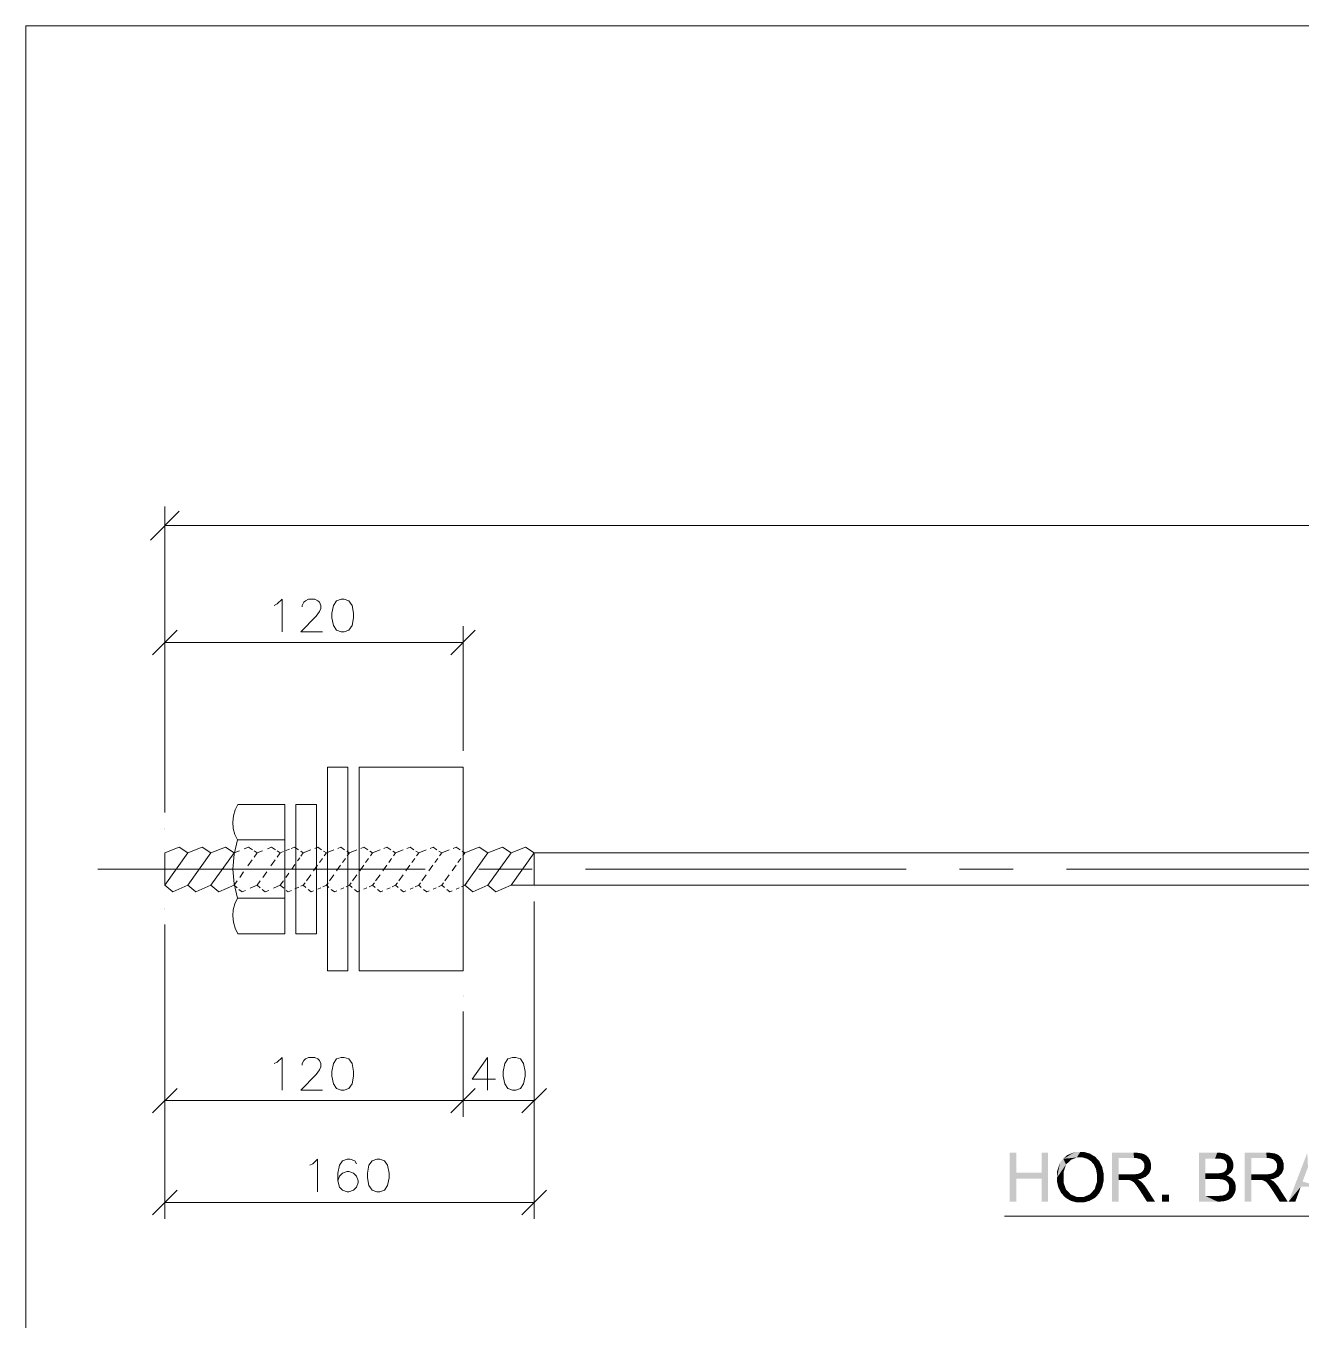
# Model space of a CAD drawing. Header units: millimetres. Extents: x 2 to 579, y 1 to 405.
# Drawn here: x 172.9 to 232.6, y 142.7 to 203.3 of the extents above; entities that cross this region are included whole.
import ezdxf

# ---------------------------------------------------------------- set-up
doc = ezdxf.new("R2010")
doc.units = ezdxf.units.MM
doc.linetypes.add('XKITLINE00', pattern=[0])
doc.layers.add('GraphicObject', color=6, linetype='Continuous', lineweight=0)
doc.layers.add('LinkedObject', color=7, linetype='Continuous', lineweight=0)

# ---------------------------------------------------------------- blocks, each defined once
blk = doc.blocks.new('*A3')
at = {"layer": 'GraphicObject', "color": 3, "linetype": 'XKITLINE00', "lineweight": 0}
for p, q in [((307.481, 203.281), (172.922, 203.281)), ((172.922, 203.281), (172.922, 64.329))]:
    blk.add_line(p, q, dxfattribs=at)
blk = doc.blocks.new('*A4')
at = {"layer": 'LinkedObject'}
for points in [[(219.264, 149.602), (218.962, 148.255), (218.962, 150.542)], [(219.264, 149.602), (218.962, 150.542), (219.264, 150.542)], [(220.755, 150.542), (220.454, 149.602), (220.454, 150.542)], [(220.454, 149.332), (220.454, 149.602), (220.755, 150.542)], [(220.454, 149.332), (220.755, 150.542), (220.755, 148.255)], [(221.47, 150.259), (221.165, 149.368), (221.318, 150.098)], [(221.592, 149.989), (221.165, 149.368), (221.47, 150.259)], [(222.018, 150.581), (221.47, 150.259), (221.623, 150.42)], [(222.26, 150.581), (221.47, 150.259), (222.018, 150.581)], [(222.1, 150.32), (221.47, 150.259), (222.26, 150.581)], [(221.824, 150.21), (221.47, 150.259), (222.1, 150.32)], [(221.47, 150.259), (221.824, 150.21), (221.708, 150.099)], [(221.592, 149.989), (221.47, 150.259), (221.708, 150.099)], [(222.1, 150.32), (222.26, 150.581), (222.261, 150.32)], [(222.26, 150.581), (222.374, 150.32), (222.261, 150.32)], [(222.703, 150.505), (222.26, 150.581), (222.418, 150.581)], [(222.83, 150.429), (222.26, 150.581), (222.703, 150.505)], [(222.578, 150.263), (222.26, 150.581), (222.83, 150.429)], [(222.374, 150.32), (222.26, 150.581), (222.578, 150.263)], [(222.578, 150.263), (222.83, 150.429), (222.669, 150.205)], [(222.83, 150.429), (222.76, 150.148), (222.669, 150.205)], [(222.76, 150.148), (222.83, 150.429), (222.898, 149.987)], [(223.151, 150.143), (222.83, 150.429), (222.957, 150.354)], [(223.218, 150.008), (222.83, 150.429), (223.151, 150.143)], [(222.898, 149.987), (222.83, 150.429), (223.218, 150.008)], [(224.049, 149.533), (223.747, 148.255), (223.747, 150.542)], [(223.747, 150.542), (224.049, 150.29), (224.049, 149.533)], [(224.771, 150.29), (223.747, 150.542), (224.759, 150.542)], [(224.049, 150.29), (223.747, 150.542), (224.771, 150.29)], [(224.759, 150.542), (224.898, 150.29), (224.771, 150.29)], [(225.143, 150.511), (224.759, 150.542), (224.911, 150.542)], [(225.223, 150.48), (224.759, 150.542), (225.143, 150.511)], [(225.084, 150.238), (224.759, 150.542), (225.223, 150.48)], [(224.898, 150.29), (224.759, 150.542), (225.084, 150.238)], [(225.223, 150.48), (225.143, 150.186), (225.084, 150.238)], [(225.302, 150.449), (225.143, 150.186), (225.223, 150.48)], [(225.143, 150.186), (225.302, 150.449), (225.202, 150.133)], [(225.202, 150.133), (225.302, 150.449), (225.477, 150.263)], [(225.477, 150.263), (225.261, 150), (225.202, 150.133)], [(225.524, 150.185), (225.261, 150), (225.477, 150.263)], [(225.477, 150.263), (225.302, 150.449), (225.429, 150.341)], [(227.808, 150.542), (228.11, 149.311), (227.808, 148.255)], [(228.11, 149.581), (228.11, 149.311), (227.808, 150.542)], [(227.808, 150.542), (228.11, 150.272), (228.11, 149.581)], [(228.568, 150.272), (227.808, 150.542), (228.667, 150.542)], [(228.11, 150.272), (227.808, 150.542), (228.568, 150.272)], [(228.568, 150.272), (228.667, 150.542), (228.692, 150.272)], [(228.667, 150.542), (228.866, 150.256), (228.692, 150.272)], [(228.798, 150.542), (228.866, 150.256), (228.667, 150.542)], [(229.008, 150.507), (228.866, 150.256), (228.798, 150.542)], [(228.866, 150.256), (229.008, 150.507), (228.917, 150.24)], [(228.917, 150.24), (229.008, 150.507), (228.968, 150.224)], [(228.968, 150.224), (229.008, 150.507), (229.087, 150.472)], [(229.087, 150.472), (229.046, 150.165), (228.968, 150.224)], [(229.167, 150.438), (229.046, 150.165), (229.087, 150.472)], [(229.291, 150.331), (229.046, 150.165), (229.167, 150.438)], [(229.336, 150.259), (229.046, 150.165), (229.291, 150.331)], [(229.046, 150.165), (229.336, 150.259), (229.073, 150.121)], [(229.336, 150.259), (229.101, 150.078), (229.073, 150.121)], [(229.101, 150.078), (229.336, 150.259), (229.128, 149.978)], [(229.128, 149.978), (229.336, 150.259), (229.425, 149.957)], [(229.425, 150.035), (229.336, 150.259), (229.38, 150.186)], [(229.425, 149.957), (229.336, 150.259), (229.425, 150.035)], [(230.258, 149.533), (229.956, 148.255), (229.956, 150.542)], [(229.956, 150.542), (230.258, 150.29), (230.258, 149.533)], [(230.98, 150.29), (229.956, 150.542), (230.968, 150.542)], [(230.258, 150.29), (229.956, 150.542), (230.98, 150.29)], [(230.968, 150.542), (231.107, 150.29), (230.98, 150.29)], [(231.353, 150.511), (230.968, 150.542), (231.12, 150.542)], [(231.432, 150.48), (230.968, 150.542), (231.353, 150.511)], [(231.293, 150.238), (230.968, 150.542), (231.432, 150.48)], [(231.107, 150.29), (230.968, 150.542), (231.293, 150.238)], [(231.432, 150.48), (231.352, 150.186), (231.293, 150.238)], [(231.511, 150.449), (231.352, 150.186), (231.432, 150.48)], [(231.352, 150.186), (231.511, 150.449), (231.411, 150.133)], [(231.411, 150.133), (231.511, 150.449), (231.686, 150.263)], [(231.686, 150.263), (231.47, 150), (231.411, 150.133)], [(231.733, 150.185), (231.47, 150), (231.686, 150.263)], [(231.686, 150.263), (231.511, 150.449), (231.638, 150.341)], [(232.884, 150.542), (232.914, 149.864), (232.006, 148.255)], [(221.318, 150.098), (221.165, 149.368), (221.165, 149.652)], [(221.476, 149.621), (221.165, 149.368), (221.592, 149.989)], [(221.165, 149.368), (221.476, 149.621), (221.476, 149.363)], [(222.898, 149.987), (223.218, 150.008), (222.946, 149.883)], [(223.218, 150.008), (222.993, 149.779), (222.946, 149.883)], [(222.993, 149.779), (223.218, 150.008), (223.04, 149.535)], [(223.04, 149.535), (223.218, 150.008), (223.351, 149.566)], [(223.351, 149.566), (223.218, 150.008), (223.284, 149.873)], [(225.414, 149.508), (225.081, 149.598), (225.169, 149.666)], [(225.2, 149.713), (225.414, 149.508), (225.169, 149.666)], [(225.23, 149.761), (225.414, 149.508), (225.2, 149.713)], [(225.23, 149.761), (225.572, 149.918), (225.414, 149.508)], [(225.261, 149.863), (225.572, 149.918), (225.23, 149.761)], [(225.572, 150.012), (225.261, 150), (225.524, 150.185)], [(225.572, 149.918), (225.261, 150), (225.572, 150.012)], [(225.261, 150), (225.572, 149.918), (225.261, 149.919)], [(225.572, 149.918), (225.261, 149.863), (225.261, 149.919)], [(225.414, 149.508), (225.572, 149.918), (225.493, 149.591)], [(225.493, 149.591), (225.572, 149.918), (225.572, 149.796)], [(228.953, 149.625), (229.186, 149.511), (228.895, 149.608)], [(229.04, 149.682), (229.186, 149.511), (228.953, 149.625)], [(229.346, 149.681), (229.04, 149.682), (229.099, 149.761)], [(229.306, 149.616), (229.04, 149.682), (229.346, 149.681)], [(229.186, 149.511), (229.04, 149.682), (229.306, 149.616)], [(229.099, 149.761), (229.425, 149.957), (229.346, 149.681)], [(229.128, 149.861), (229.425, 149.957), (229.099, 149.761)], [(229.425, 149.957), (229.128, 149.921), (229.128, 149.978)], [(229.128, 149.921), (229.425, 149.957), (229.128, 149.861)], [(229.346, 149.681), (229.425, 149.957), (229.386, 149.745)], [(229.386, 149.745), (229.425, 149.957), (229.425, 149.883)], [(231.624, 149.508), (231.29, 149.598), (231.379, 149.666)], [(231.409, 149.713), (231.624, 149.508), (231.379, 149.666)], [(231.439, 149.761), (231.624, 149.508), (231.409, 149.713)], [(231.439, 149.761), (231.781, 149.918), (231.624, 149.508)], [(231.47, 149.863), (231.781, 149.918), (231.439, 149.761)], [(231.781, 150.012), (231.47, 150), (231.733, 150.185)], [(231.781, 149.918), (231.47, 150), (231.781, 150.012)], [(231.47, 150), (231.781, 149.918), (231.47, 149.919)], [(231.781, 149.918), (231.47, 149.863), (231.47, 149.919)], [(231.624, 149.508), (231.781, 149.918), (231.702, 149.591)], [(231.702, 149.591), (231.781, 149.918), (231.781, 149.796)], [(232.006, 148.255), (232.914, 149.864), (232.662, 149.195)], [(219.264, 149.332), (218.962, 148.255), (219.264, 149.602)], [(218.962, 148.255), (219.264, 149.332), (219.264, 148.255)], [(219.264, 149.602), (220.454, 149.332), (219.264, 149.332)], [(220.454, 149.602), (220.454, 149.332), (219.264, 149.602)], [(220.454, 149.332), (220.755, 148.255), (220.454, 148.255)], [(221.165, 149.368), (221.476, 149.156), (221.165, 149.217)], [(221.476, 149.156), (221.165, 149.368), (221.476, 149.363)], [(221.165, 149.217), (221.476, 149.156), (221.23, 148.932)], [(221.23, 148.932), (221.476, 149.156), (221.296, 148.797)], [(221.296, 148.797), (221.476, 149.156), (221.587, 148.831)], [(222.93, 148.834), (223.351, 149.394), (223.211, 148.772)], [(223.04, 149.175), (223.351, 149.394), (222.93, 148.834)], [(223.04, 149.396), (223.351, 149.566), (223.351, 149.394)], [(223.04, 149.535), (223.351, 149.566), (223.04, 149.396)], [(223.351, 149.394), (223.04, 149.175), (223.04, 149.396)], [(223.211, 148.772), (223.351, 149.394), (223.281, 148.91)], [(223.281, 148.91), (223.351, 149.394), (223.351, 149.221)], [(224.049, 149.533), (224.049, 149.27), (223.747, 148.255)], [(223.747, 148.255), (224.049, 149.27), (224.049, 148.255)], [(224.399, 149.27), (224.049, 149.533), (224.698, 149.533)], [(224.049, 149.27), (224.049, 149.533), (224.399, 149.27)], [(224.399, 149.27), (224.698, 149.533), (224.457, 149.27)], [(224.457, 149.27), (224.698, 149.533), (224.542, 149.265)], [(224.542, 149.265), (224.698, 149.533), (224.567, 149.259)], [(224.567, 149.259), (224.698, 149.533), (224.602, 149.251)], [(224.602, 149.251), (224.698, 149.533), (224.671, 149.22)], [(224.671, 149.22), (224.698, 149.533), (224.802, 149.533)], [(224.671, 149.22), (224.802, 149.533), (224.705, 149.199)], [(224.802, 149.533), (224.929, 149.295), (224.705, 149.199)], [(224.705, 149.199), (224.929, 149.295), (224.739, 149.177)], [(224.929, 149.295), (224.816, 149.1), (224.739, 149.177)], [(224.964, 149.555), (224.929, 149.295), (224.802, 149.533)], [(224.989, 149.267), (224.816, 149.1), (224.929, 149.295)], [(224.816, 149.1), (224.989, 149.267), (224.858, 149.046)], [(224.858, 149.046), (224.989, 149.267), (224.901, 148.991)], [(224.901, 148.991), (224.989, 149.267), (225.111, 149.182)], [(225.111, 149.182), (225.01, 148.834), (224.901, 148.991)], [(224.929, 149.295), (224.964, 149.555), (225.093, 149.318)], [(225.022, 149.576), (225.414, 149.508), (224.964, 149.555)], [(225.336, 149.424), (224.964, 149.555), (225.414, 149.508)], [(225.093, 149.318), (224.964, 149.555), (225.336, 149.424)], [(225.111, 149.182), (224.989, 149.267), (225.08, 149.21)], [(225.177, 149.121), (225.01, 148.834), (225.111, 149.182)], [(225.302, 148.969), (225.01, 148.834), (225.177, 149.121)], [(225.081, 149.598), (225.414, 149.508), (225.022, 149.576)], [(227.808, 148.255), (228.11, 149.311), (228.11, 148.525)], [(228.64, 149.311), (228.11, 149.581), (228.606, 149.581)], [(228.11, 149.311), (228.11, 149.581), (228.64, 149.311)], [(228.75, 149.311), (228.606, 149.581), (228.707, 149.581)], [(228.64, 149.311), (228.606, 149.581), (228.75, 149.311)], [(228.851, 149.594), (229.106, 149.471), (228.707, 149.581)], [(228.707, 149.581), (229.106, 149.471), (228.75, 149.311)], [(228.75, 149.311), (229.106, 149.471), (228.917, 149.292)], [(228.895, 149.608), (229.186, 149.511), (228.851, 149.594)], [(229.106, 149.471), (228.851, 149.594), (229.186, 149.511)], [(229.106, 149.471), (228.976, 149.273), (228.917, 149.292)], [(228.976, 149.273), (229.106, 149.471), (229.034, 149.254)], [(229.034, 149.254), (229.106, 149.471), (229.125, 149.188)], [(229.368, 149.337), (229.106, 149.471), (229.209, 149.441)], [(229.125, 149.188), (229.106, 149.471), (229.368, 149.337)], [(229.125, 149.188), (229.368, 149.337), (229.158, 149.14)], [(229.158, 149.14), (229.368, 149.337), (229.191, 149.093)], [(229.191, 149.093), (229.368, 149.337), (229.424, 149.264)], [(229.424, 149.264), (229.224, 148.982), (229.191, 149.093)], [(229.479, 149.191), (229.224, 148.982), (229.424, 149.264)], [(229.535, 149.018), (229.224, 148.982), (229.479, 149.191)], [(229.535, 148.918), (229.224, 148.982), (229.535, 149.018)], [(230.258, 149.533), (230.258, 149.27), (229.956, 148.255)], [(229.956, 148.255), (230.258, 149.27), (230.258, 148.255)], [(230.608, 149.27), (230.258, 149.533), (230.907, 149.533)], [(230.258, 149.27), (230.258, 149.533), (230.608, 149.27)], [(230.608, 149.27), (230.907, 149.533), (230.667, 149.27)], [(230.667, 149.27), (230.907, 149.533), (230.751, 149.265)], [(230.751, 149.265), (230.907, 149.533), (230.776, 149.259)], [(230.776, 149.259), (230.907, 149.533), (230.811, 149.251)], [(230.811, 149.251), (230.907, 149.533), (230.88, 149.22)], [(230.88, 149.22), (230.907, 149.533), (231.011, 149.533)], [(230.88, 149.22), (231.011, 149.533), (230.914, 149.199)], [(231.011, 149.533), (231.138, 149.295), (230.914, 149.199)], [(230.914, 149.199), (231.138, 149.295), (230.948, 149.177)], [(231.138, 149.295), (231.025, 149.1), (230.948, 149.177)], [(231.173, 149.555), (231.138, 149.295), (231.011, 149.533)], [(231.198, 149.267), (231.025, 149.1), (231.138, 149.295)], [(231.025, 149.1), (231.198, 149.267), (231.068, 149.046)], [(231.068, 149.046), (231.198, 149.267), (231.11, 148.991)], [(231.11, 148.991), (231.198, 149.267), (231.32, 149.182)], [(231.32, 149.182), (231.219, 148.834), (231.11, 148.991)], [(231.138, 149.295), (231.173, 149.555), (231.302, 149.318)], [(231.231, 149.576), (231.624, 149.508), (231.173, 149.555)], [(231.545, 149.424), (231.173, 149.555), (231.624, 149.508)], [(231.302, 149.318), (231.173, 149.555), (231.545, 149.424)], [(231.32, 149.182), (231.198, 149.267), (231.289, 149.21)], [(231.386, 149.121), (231.219, 148.834), (231.32, 149.182)], [(231.511, 148.969), (231.219, 148.834), (231.386, 149.121)], [(231.29, 149.598), (231.624, 149.508), (231.231, 149.576)], [(232.576, 148.948), (232.006, 148.255), (232.662, 149.195)], [(232.662, 149.195), (233.533, 148.948), (232.576, 148.948)], [(221.587, 148.831), (221.554, 148.45), (221.296, 148.797)], [(221.296, 148.797), (221.554, 148.45), (221.361, 148.663)], [(221.698, 148.712), (221.554, 148.45), (221.587, 148.831)], [(221.554, 148.45), (221.698, 148.712), (221.681, 148.372)], [(221.681, 148.372), (221.698, 148.712), (221.81, 148.593)], [(221.81, 148.593), (222.258, 148.216), (221.681, 148.372)], [(222.089, 148.474), (222.258, 148.216), (221.81, 148.593)], [(222.258, 148.216), (222.089, 148.474), (222.256, 148.474)], [(222.427, 148.474), (222.258, 148.216), (222.256, 148.474)], [(222.258, 148.216), (222.427, 148.474), (222.407, 148.216)], [(222.407, 148.216), (222.427, 148.474), (222.684, 148.286)], [(222.813, 148.357), (222.427, 148.474), (222.709, 148.594)], [(222.684, 148.286), (222.427, 148.474), (222.813, 148.357)], [(222.819, 148.714), (222.942, 148.428), (222.709, 148.594)], [(222.709, 148.594), (222.942, 148.428), (222.813, 148.357)], [(223.211, 148.772), (222.819, 148.714), (222.93, 148.834)], [(223.141, 148.635), (222.819, 148.714), (223.211, 148.772)], [(222.942, 148.428), (222.819, 148.714), (223.141, 148.635)], [(225.01, 148.834), (225.302, 148.969), (225.077, 148.731)], [(225.077, 148.731), (225.302, 148.969), (225.361, 148.877)], [(225.077, 148.731), (225.361, 148.877), (225.379, 148.255)], [(225.379, 148.255), (225.361, 148.877), (225.756, 148.255)], [(226.411, 148.575), (226.091, 148.255), (226.091, 148.575)], [(226.411, 148.255), (226.091, 148.255), (226.411, 148.575)], [(228.11, 148.525), (228.68, 148.255), (227.808, 148.255)], [(228.681, 148.525), (228.68, 148.255), (228.11, 148.525)], [(228.681, 148.525), (228.789, 148.255), (228.68, 148.255)], [(228.755, 148.525), (228.789, 148.255), (228.681, 148.525)], [(228.858, 148.53), (228.974, 148.274), (228.755, 148.525)], [(228.755, 148.525), (228.974, 148.274), (228.789, 148.255)], [(228.888, 148.536), (228.974, 148.274), (228.858, 148.53)], [(229.049, 148.293), (228.888, 148.536), (228.94, 148.545)], [(228.974, 148.274), (228.888, 148.536), (229.049, 148.293)], [(229.028, 148.576), (229.299, 148.406), (228.94, 148.545)], [(228.94, 148.545), (229.299, 148.406), (229.049, 148.293)], [(229.063, 148.598), (229.299, 148.406), (229.028, 148.576)], [(229.049, 148.293), (229.299, 148.406), (229.124, 148.312)], [(229.299, 148.406), (229.063, 148.598), (229.098, 148.62)], [(229.156, 148.683), (229.467, 148.619), (229.098, 148.62)], [(229.098, 148.62), (229.467, 148.619), (229.299, 148.406)], [(229.124, 148.312), (229.299, 148.406), (229.25, 148.369)], [(229.179, 148.725), (229.467, 148.619), (229.156, 148.683)], [(229.467, 148.619), (229.179, 148.725), (229.201, 148.767)], [(229.201, 148.767), (229.535, 148.918), (229.467, 148.619)], [(229.224, 148.863), (229.535, 148.918), (229.201, 148.767)], [(229.224, 148.982), (229.535, 148.918), (229.224, 148.918)], [(229.535, 148.918), (229.224, 148.863), (229.224, 148.918)], [(229.299, 148.406), (229.467, 148.619), (229.349, 148.444)], [(229.349, 148.444), (229.467, 148.619), (229.433, 148.55)], [(229.467, 148.619), (229.535, 148.918), (229.501, 148.688)], [(229.501, 148.688), (229.535, 148.918), (229.535, 148.837)], [(231.219, 148.834), (231.511, 148.969), (231.286, 148.731)], [(231.286, 148.731), (231.511, 148.969), (231.57, 148.877)], [(231.286, 148.731), (231.57, 148.877), (231.588, 148.255)], [(231.588, 148.255), (231.57, 148.877), (231.966, 148.255)], [(232.006, 148.255), (232.576, 148.948), (232.325, 148.255)], [(221.681, 148.372), (222.258, 148.216), (221.808, 148.294)], [(221.808, 148.294), (222.258, 148.216), (222.097, 148.216)]]:
    blk.add_hatch(color=7, dxfattribs=at).paths.add_polyline_path(points, flags=17)
at = {"layer": 'LinkedObject', "color": 1, "linetype": 'XKITLINE00', "lineweight": 0}
for p, q in [((180.097, 180.568), (178.747, 179.218)), ((179.422, 166.556), (179.422, 180.793)), ((301.898, 179.893), (179.422, 179.893)), ((179.422, 166.473), (179.422, 175.189)), ((193.376, 169.349), (193.376, 175.189)), ((179.996, 174.998), (178.849, 173.85)), ((192.802, 173.85), (193.95, 174.998)), ((193.376, 174.424), (179.422, 174.424)), ((196.702, 162.297), (196.702, 147.452)), ((196.702, 162.254), (196.702, 152.215)), ((179.422, 161.217), (179.422, 152.215)), ((179.422, 161.165), (179.422, 147.452)), ((193.376, 157.158), (193.376, 152.215)), ((193.376, 157.106), (193.376, 152.215)), ((179.996, 153.554), (178.849, 152.406)), ((192.802, 152.406), (193.95, 153.554)), ((193.95, 153.554), (192.802, 152.406)), ((196.129, 152.406), (197.276, 153.554)), ((193.376, 152.98), (179.422, 152.98)), ((196.702, 152.98), (193.376, 152.98)), ((179.996, 148.79), (178.849, 147.643)), ((196.129, 147.643), (197.276, 148.79)), ((179.422, 148.217), (196.702, 148.217))]:
    blk.add_line(p, q, dxfattribs=at)
at = {"layer": 'LinkedObject', "color": 7, "linetype": 'XKITLINE00', "lineweight": 0}
for p, q in [((179.422, 179.893), (179.422, 179.893)), ((184.687, 176.232), (184.906, 176.451)), ((184.906, 176.451), (184.906, 174.921)), ((185.853, 176.16), (185.926, 176.305)), ((185.926, 176.305), (185.998, 176.378)), ((185.998, 176.378), (186.144, 176.451)), ((186.144, 176.451), (186.436, 176.451)), ((186.436, 176.451), (186.581, 176.378)), ((186.581, 176.378), (186.654, 176.305)), ((186.654, 176.305), (186.727, 176.16)), ((187.456, 176.378), (187.31, 176.16)), ((187.674, 176.451), (187.456, 176.378)), ((187.82, 176.451), (187.674, 176.451)), ((188.038, 176.378), (187.82, 176.451)), ((188.184, 176.16), (188.038, 176.378)), ((184.541, 176.16), (184.687, 176.232)), ((185.853, 176.087), (185.853, 176.16)), ((186.654, 175.868), (186.508, 175.65)), ((186.727, 176.014), (186.654, 175.868)), ((186.727, 176.16), (186.727, 176.014)), ((187.31, 176.16), (187.237, 175.795)), ((187.237, 175.795), (187.237, 175.577)), ((188.257, 175.795), (188.184, 176.16)), ((188.257, 175.577), (188.257, 175.795)), ((186.508, 175.65), (185.78, 174.921)), ((187.237, 175.577), (187.31, 175.212)), ((187.31, 175.212), (187.456, 174.994)), ((188.038, 174.994), (188.184, 175.212)), ((188.184, 175.212), (188.257, 175.577)), ((185.78, 174.921), (186.8, 174.921)), ((187.456, 174.994), (187.674, 174.921)), ((187.674, 174.921), (187.82, 174.921)), ((187.82, 174.921), (188.038, 174.994)), ((179.422, 174.424), (179.422, 174.424)), ((193.376, 168.584), (193.376, 168.584)), ((179.422, 165.708), (179.422, 165.708)), ((179.422, 165.656), (179.422, 165.656)), ((179.422, 164.576), (180.096, 164.845)), ((180.096, 164.845), (180.502, 164.576)), ((180.502, 164.576), (181.176, 164.845)), ((181.176, 164.845), (181.582, 164.576)), ((181.582, 164.576), (182.256, 164.845)), ((182.256, 164.845), (182.662, 164.576)), ((183.143, 164.768), (183.336, 164.845)), ((183.336, 164.845), (183.52, 164.724)), ((184.223, 164.768), (184.416, 164.845)), ((184.416, 164.845), (184.6, 164.724)), ((185.333, 164.78), (185.496, 164.845)), ((185.496, 164.845), (185.679, 164.724)), ((186.435, 164.789), (186.576, 164.845)), ((186.576, 164.845), (186.757, 164.726)), ((187.515, 164.789), (187.656, 164.845)), ((187.656, 164.845), (187.837, 164.726)), ((188.595, 164.789), (188.736, 164.845)), ((188.736, 164.845), (188.917, 164.726)), ((189.675, 164.789), (189.816, 164.845)), ((189.816, 164.845), (189.997, 164.726)), ((190.755, 164.789), (190.896, 164.845)), ((190.896, 164.845), (191.077, 164.726)), ((191.835, 164.789), (191.976, 164.845)), ((191.976, 164.845), (192.157, 164.726)), ((192.915, 164.789), (193.056, 164.845)), ((193.056, 164.845), (193.237, 164.726)), ((193.462, 164.576), (194.136, 164.845)), ((194.136, 164.845), (194.542, 164.576)), ((194.542, 164.576), (195.216, 164.845)), ((195.216, 164.845), (195.622, 164.576)), ((195.622, 164.576), (196.296, 164.845)), ((196.296, 164.845), (196.702, 164.576)), ((179.422, 163.062), (180.502, 164.576)), ((179.422, 164.576), (179.422, 163.062)), ((180.502, 163.062), (181.582, 164.576)), ((181.582, 163.062), (182.662, 164.576)), ((182.662, 164.576), (182.912, 164.676)), ((183.306, 163.964), (183.506, 164.245)), ((183.596, 164.371), (183.742, 164.576)), ((183.605, 164.667), (183.742, 164.576)), ((183.742, 164.576), (183.992, 164.676)), ((184.386, 163.964), (184.586, 164.245)), ((184.676, 164.371), (184.822, 164.576)), ((184.685, 164.667), (184.822, 164.576)), ((184.822, 164.576), (184.969, 164.635)), ((185.092, 164.684), (185.263, 164.752)), ((185.633, 164.199), (185.738, 164.346)), ((185.788, 164.652), (185.902, 164.576)), ((185.788, 164.415), (185.902, 164.576)), ((185.902, 164.576), (186.253, 164.716)), ((186.66, 164.124), (186.795, 164.314)), ((186.852, 164.662), (186.982, 164.576)), ((186.882, 164.436), (186.982, 164.576)), ((186.982, 164.576), (187.333, 164.716)), ((187.74, 164.124), (187.875, 164.314)), ((187.932, 164.662), (188.062, 164.576)), ((187.962, 164.436), (188.062, 164.576)), ((188.062, 164.576), (188.413, 164.716)), ((188.82, 164.124), (188.955, 164.314)), ((189.012, 164.662), (189.142, 164.576)), ((189.042, 164.436), (189.142, 164.576)), ((189.142, 164.576), (189.493, 164.716)), ((189.9, 164.124), (190.035, 164.314)), ((190.092, 164.662), (190.222, 164.576)), ((190.122, 164.436), (190.222, 164.576)), ((190.222, 164.576), (190.573, 164.716)), ((190.98, 164.124), (191.115, 164.314)), ((191.172, 164.662), (191.302, 164.576)), ((191.202, 164.436), (191.302, 164.576)), ((191.302, 164.576), (191.653, 164.716)), ((192.06, 164.124), (192.195, 164.314)), ((192.252, 164.662), (192.382, 164.576)), ((192.282, 164.436), (192.382, 164.576)), ((192.382, 164.576), (192.733, 164.716)), ((193.14, 164.124), (193.275, 164.314)), ((193.332, 164.662), (193.462, 164.576)), ((193.362, 164.436), (193.462, 164.576)), ((193.462, 163.062), (194.542, 164.576)), ((194.542, 163.062), (195.622, 164.576)), ((195.622, 163.062), (196.702, 164.576)), ((196.702, 164.576), (284.618, 164.576)), ((196.702, 164.576), (196.702, 163.062)), ((182.926, 163.431), (183.112, 163.692)), ((184.006, 163.431), (184.192, 163.692)), ((185.08, 163.424), (185.22, 163.62)), ((185.362, 163.819), (185.509, 164.025)), ((186.048, 163.266), (186.253, 163.554)), ((186.383, 163.736), (186.569, 163.996)), ((187.128, 163.266), (187.333, 163.554)), ((187.463, 163.736), (187.649, 163.996)), ((188.208, 163.266), (188.413, 163.554)), ((188.543, 163.736), (188.729, 163.996)), ((189.288, 163.266), (189.493, 163.554)), ((189.623, 163.736), (189.809, 163.996)), ((190.368, 163.266), (190.573, 163.554)), ((190.703, 163.736), (190.889, 163.996)), ((191.448, 163.266), (191.653, 163.554)), ((191.783, 163.736), (191.969, 163.996)), ((192.528, 163.266), (192.733, 163.554)), ((192.863, 163.736), (193.049, 163.996)), ((179.797, 162.747), (179.422, 163.062)), ((180.502, 163.062), (179.797, 162.747)), ((180.877, 162.747), (180.502, 163.062)), ((181.582, 163.062), (180.877, 162.747)), ((181.957, 162.747), (181.582, 163.062)), ((182.662, 163.062), (181.957, 162.747)), ((182.662, 163.062), (182.808, 163.266)), ((182.805, 162.942), (182.662, 163.062)), ((183.742, 163.062), (183.422, 162.919)), ((183.742, 163.062), (183.888, 163.266)), ((183.885, 162.942), (183.742, 163.062)), ((184.822, 163.062), (184.502, 162.919)), ((184.822, 163.062), (184.974, 163.274)), ((184.986, 162.924), (184.822, 163.062)), ((185.696, 162.97), (185.508, 162.886)), ((185.902, 163.062), (185.787, 163.011)), ((185.902, 163.062), (185.988, 163.182)), ((186.022, 162.961), (185.902, 163.062)), ((186.723, 162.946), (186.577, 162.881)), ((186.982, 163.062), (186.823, 162.991)), ((186.982, 163.062), (187.068, 163.182)), ((187.102, 162.961), (186.982, 163.062)), ((187.803, 162.946), (187.657, 162.881)), ((188.062, 163.062), (187.903, 162.991)), ((188.062, 163.062), (188.148, 163.182)), ((188.182, 162.961), (188.062, 163.062)), ((188.883, 162.946), (188.737, 162.881)), ((189.142, 163.062), (188.983, 162.991)), ((189.142, 163.062), (189.228, 163.182)), ((189.262, 162.961), (189.142, 163.062)), ((189.963, 162.946), (189.817, 162.881)), ((190.222, 163.062), (190.063, 162.991)), ((190.222, 163.062), (190.308, 163.182)), ((190.342, 162.961), (190.222, 163.062)), ((191.043, 162.946), (190.897, 162.881)), ((191.302, 163.062), (191.143, 162.991)), ((191.302, 163.062), (191.388, 163.182)), ((191.422, 162.961), (191.302, 163.062)), ((192.123, 162.946), (191.977, 162.881)), ((192.382, 163.062), (192.223, 162.991)), ((192.382, 163.062), (192.468, 163.182)), ((192.502, 162.961), (192.382, 163.062)), ((193.203, 162.946), (193.057, 162.881)), ((193.462, 163.062), (193.303, 162.991)), ((193.462, 163.062), (193.548, 163.182)), ((193.837, 162.747), (193.462, 163.062)), ((194.542, 163.062), (193.837, 162.747)), ((194.917, 162.747), (194.542, 163.062)), ((195.622, 163.062), (194.917, 162.747)), ((284.618, 163.062), (195.622, 163.062)), ((196.702, 163.062), (196.702, 163.062)), ((196.702, 163.019), (196.702, 163.019)), ((183.037, 162.747), (182.891, 162.87)), ((183.204, 162.821), (183.037, 162.747)), ((184.117, 162.747), (183.971, 162.87)), ((184.284, 162.821), (184.117, 162.747)), ((185.197, 162.747), (185.108, 162.821)), ((185.356, 162.818), (185.197, 162.747)), ((186.277, 162.747), (186.132, 162.868)), ((186.387, 162.796), (186.277, 162.747)), ((187.357, 162.747), (187.212, 162.868)), ((187.467, 162.796), (187.357, 162.747)), ((188.437, 162.747), (188.292, 162.868)), ((188.547, 162.796), (188.437, 162.747)), ((189.517, 162.747), (189.372, 162.868)), ((189.627, 162.796), (189.517, 162.747)), ((190.597, 162.747), (190.452, 162.868)), ((190.707, 162.796), (190.597, 162.747)), ((191.677, 162.747), (191.532, 162.868)), ((191.787, 162.796), (191.677, 162.747)), ((192.757, 162.747), (192.612, 162.868)), ((192.867, 162.796), (192.757, 162.747)), ((179.422, 161.982), (179.422, 161.982)), ((179.422, 161.93), (179.422, 161.93)), ((193.376, 157.923), (193.376, 157.923)), ((193.376, 157.871), (193.376, 157.871)), ((184.541, 154.716), (184.687, 154.789)), ((184.687, 154.789), (184.906, 155.007)), ((184.906, 155.007), (184.906, 153.477)), ((185.853, 154.716), (185.926, 154.861)), ((185.853, 154.643), (185.853, 154.716)), ((185.926, 154.861), (185.998, 154.934)), ((185.998, 154.934), (186.144, 155.007)), ((186.144, 155.007), (186.436, 155.007)), ((186.436, 155.007), (186.581, 154.934)), ((186.581, 154.934), (186.654, 154.861)), ((186.654, 154.861), (186.727, 154.716)), ((186.727, 154.57), (186.654, 154.424)), ((186.727, 154.716), (186.727, 154.57)), ((187.31, 154.716), (187.237, 154.351)), ((187.456, 154.934), (187.31, 154.716)), ((187.674, 155.007), (187.456, 154.934)), ((187.82, 155.007), (187.674, 155.007)), ((188.038, 154.934), (187.82, 155.007)), ((188.184, 154.716), (188.038, 154.934)), ((188.257, 154.351), (188.184, 154.716)), ((194.529, 155.007), (193.801, 153.987)), ((194.529, 153.477), (194.529, 155.007)), ((195.331, 154.716), (195.258, 154.351)), ((195.476, 154.934), (195.331, 154.716)), ((195.695, 155.007), (195.476, 154.934)), ((195.841, 155.007), (195.695, 155.007)), ((196.059, 154.934), (195.841, 155.007)), ((196.205, 154.716), (196.059, 154.934)), ((196.278, 154.351), (196.205, 154.716)), ((186.508, 154.206), (185.78, 153.477)), ((186.654, 154.424), (186.508, 154.206)), ((187.237, 154.351), (187.237, 154.133)), ((187.237, 154.133), (187.31, 153.769)), ((188.184, 153.769), (188.257, 154.133)), ((188.257, 154.133), (188.257, 154.351)), ((193.801, 153.987), (194.893, 153.987)), ((195.258, 154.351), (195.258, 154.133)), ((195.258, 154.133), (195.331, 153.769)), ((196.205, 153.769), (196.278, 154.133)), ((196.278, 154.133), (196.278, 154.351)), ((185.78, 153.477), (186.8, 153.477)), ((187.31, 153.769), (187.456, 153.55)), ((187.456, 153.55), (187.674, 153.477)), ((187.674, 153.477), (187.82, 153.477)), ((187.82, 153.477), (188.038, 153.55)), ((188.038, 153.55), (188.184, 153.769)), ((195.331, 153.769), (195.476, 153.55)), ((195.476, 153.55), (195.695, 153.477)), ((195.695, 153.477), (195.841, 153.477)), ((195.841, 153.477), (196.059, 153.55)), ((196.059, 153.55), (196.205, 153.769)), ((179.422, 152.98), (179.422, 152.98)), ((193.376, 152.98), (193.376, 152.98)), ((186.35, 150.025), (186.569, 150.244)), ((186.569, 150.244), (186.569, 148.714)), ((187.953, 150.244), (187.735, 150.171)), ((188.099, 150.244), (187.953, 150.244)), ((188.317, 150.171), (188.099, 150.244)), ((189.337, 150.244), (189.119, 150.171)), ((189.483, 150.244), (189.337, 150.244)), ((189.702, 150.171), (189.483, 150.244)), ((186.205, 149.953), (186.35, 150.025)), ((187.589, 149.953), (187.516, 149.588)), ((187.735, 150.171), (187.589, 149.953)), ((187.953, 149.661), (187.735, 149.588)), ((188.026, 149.661), (187.953, 149.661)), ((188.245, 149.588), (188.026, 149.661)), ((188.39, 150.025), (188.317, 150.171)), ((188.973, 149.953), (188.9, 149.588)), ((189.119, 150.171), (188.973, 149.953)), ((189.847, 149.953), (189.702, 150.171)), ((189.92, 149.588), (189.847, 149.953)), ((187.516, 149.588), (187.516, 149.224)), ((187.589, 149.443), (187.516, 149.224)), ((187.516, 149.224), (187.589, 148.933)), ((187.735, 149.588), (187.589, 149.443)), ((188.39, 149.443), (188.245, 149.588)), ((188.463, 149.224), (188.39, 149.443)), ((188.39, 148.933), (188.463, 149.151)), ((188.463, 149.151), (188.463, 149.224)), ((188.9, 149.588), (188.9, 149.37)), ((188.9, 149.37), (188.973, 149.005)), ((189.847, 149.005), (189.92, 149.37)), ((189.92, 149.37), (189.92, 149.588)), ((187.589, 148.933), (187.735, 148.787)), ((187.735, 148.787), (187.953, 148.714)), ((187.953, 148.714), (188.026, 148.714)), ((188.026, 148.714), (188.245, 148.787)), ((188.245, 148.787), (188.39, 148.933)), ((188.973, 149.005), (189.119, 148.787)), ((189.119, 148.787), (189.337, 148.714)), ((189.337, 148.714), (189.483, 148.714)), ((189.483, 148.714), (189.702, 148.787)), ((189.702, 148.787), (189.847, 149.005)), ((196.702, 148.217), (196.702, 148.217)), ((218.706, 147.578), (221.012, 147.578)), ((221.012, 147.578), (223.495, 147.578)), ((223.495, 147.578), (225.8, 147.578)), ((225.8, 147.578), (226.688, 147.578)), ((226.688, 147.578), (227.575, 147.578)), ((227.575, 147.578), (229.704, 147.578)), ((229.704, 147.578), (232.009, 147.578)), ((232.009, 147.578), (234.139, 147.578))]:
    blk.add_line(p, q, dxfattribs=at)
at = {"layer": 'LinkedObject', "color": 6, "linetype": 'XKITLINE00', "lineweight": 0}
for p, q in [((187.032, 168.584), (187.992, 168.584)), ((187.032, 159.055), (187.032, 168.584)), ((187.992, 159.055), (187.992, 168.584)), ((188.51, 168.584), (193.376, 168.584)), ((188.51, 159.055), (188.51, 168.584)), ((193.376, 159.055), (193.376, 168.584)), ((182.714, 166.584), (182.633, 166.304)), ((182.845, 166.844), (182.714, 166.584)), ((185.037, 166.844), (182.845, 166.844)), ((185.037, 166.844), (185.037, 163.819)), ((185.555, 160.794), (185.555, 166.844)), ((185.555, 166.844), (186.514, 166.844)), ((186.514, 160.794), (186.514, 166.844)), ((182.633, 166.304), (182.604, 166.015)), ((182.604, 166.015), (182.627, 165.725)), ((182.627, 165.725), (182.703, 165.444)), ((182.703, 165.444), (182.827, 165.181)), ((182.827, 165.181), (182.661, 164.509)), ((182.827, 165.181), (185.037, 165.181)), ((182.661, 164.509), (182.605, 163.819)), ((176.286, 163.819), (191.612, 163.819)), ((182.605, 163.819), (182.661, 163.129)), ((185.037, 160.794), (185.037, 163.819)), ((194.112, 163.819), (196.612, 163.819)), ((199.112, 163.819), (214.112, 163.819)), ((216.612, 163.819), (219.112, 163.819)), ((221.612, 163.819), (236.612, 163.819)), ((182.661, 163.129), (182.827, 162.457)), ((182.827, 162.457), (182.703, 162.194)), ((182.827, 162.457), (185.037, 162.457)), ((182.627, 161.913), (182.604, 161.623)), ((182.703, 162.194), (182.627, 161.913)), ((182.604, 161.623), (182.633, 161.334)), ((182.633, 161.334), (182.714, 161.054)), ((182.714, 161.054), (182.845, 160.794)), ((185.037, 160.794), (182.845, 160.794)), ((185.555, 160.794), (186.514, 160.794)), ((187.032, 159.055), (187.992, 159.055)), ((188.51, 159.055), (193.376, 159.055))]:
    blk.add_line(p, q, dxfattribs=at)

msp = doc.modelspace()

# ---------------------------------------------------------------- block references
at = {"lineweight": 0}
for name in ['*A3', '*A4']:
    msp.add_blockref(name, (0, 0), dxfattribs=at)

doc.saveas('drawing.dxf')
